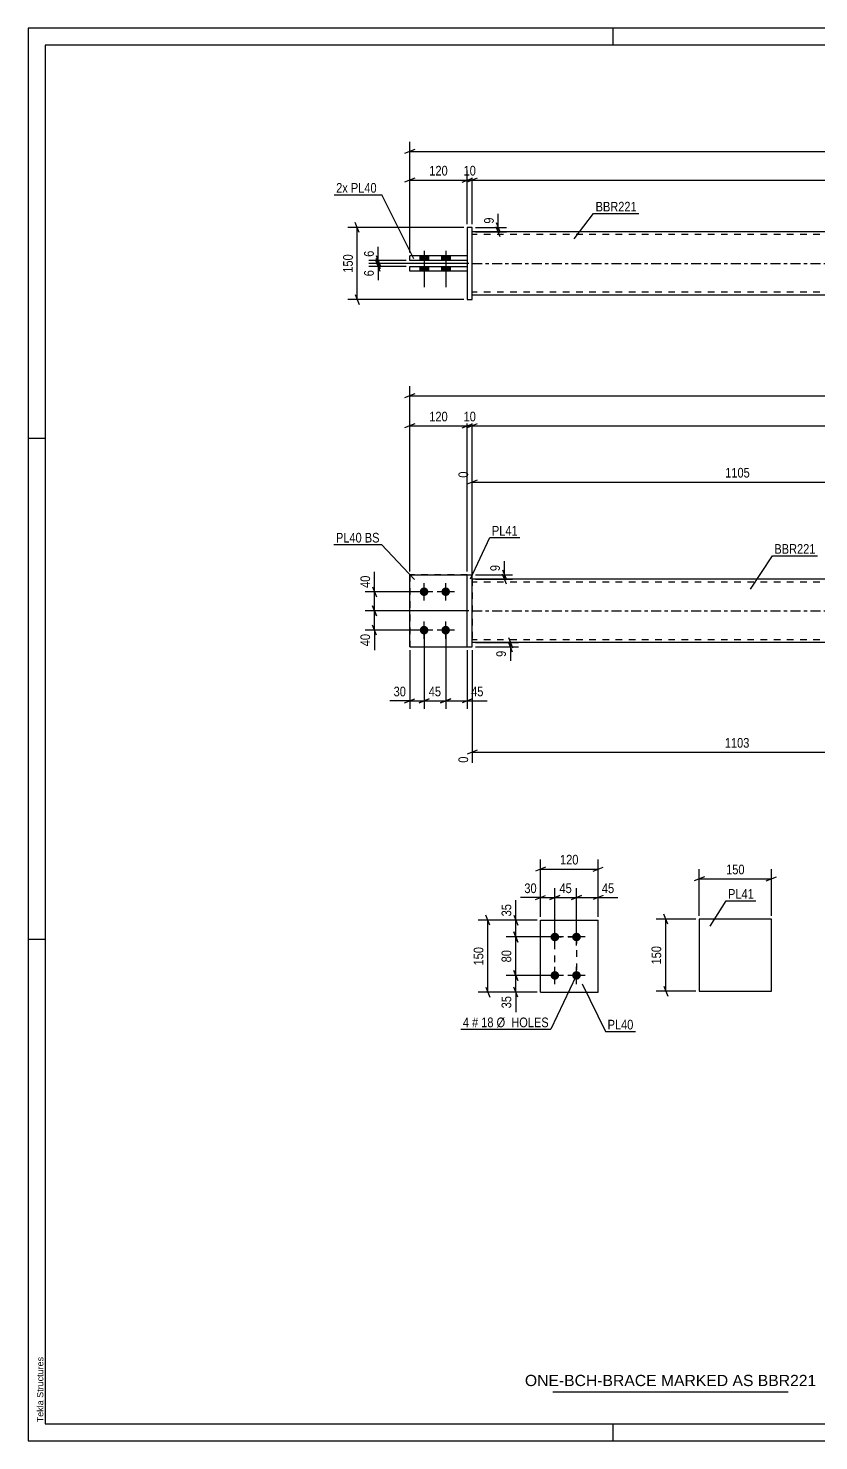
# Model space of a CAD drawing. Header units: millimetres. Extents: x 0 to 594, y 0 to 420.
# Drawn here: x 0 to 235.1, y 0 to 420 of the extents above; entities that cross this region are included whole.
import ezdxf

# ---------------------------------------------------------------- set-up
doc = ezdxf.new("R2010")
doc.units = ezdxf.units.MM
doc.linetypes.add('DXK_LINE_DOT2', pattern=[3.9198, 1.9599, -1.9599])
doc.linetypes.add('DXK_LINE_DOT3', pattern=[5.9187, 2.979, -0.9799, 0.9799, -0.9799])
doc.styles.add('Arial', font='ARIAL.TTF', dxfattribs={"height": 0.2})
doc.styles.add('Arial Narrow', font='ARIALN.TTF', dxfattribs={"height": 0.2})

# ---------------------------------------------------------------- blocks, each defined once
blk = doc.blocks.new('Unknown-581589972-1129')
at = {"color": 5, "linetype": 'Continuous'}
for p, q in [((594, 420), (0, 420)), ((0, 420), (0, 0)), ((174, 415), (174, 420)), ((589, 415), (5, 415)), ((5, 415), (5, 5)), ((5, 298), (0, 298)), ((5, 149), (0, 149)), ((5, 5), (589, 5)), ((174, 0), (174, 5)), ((0, 0), (594, 0))]:
    blk.add_line(p, q, dxfattribs=at)
at = {"color": 174, "linetype": 'Continuous', "style": 'Arial'}
blk.add_text('Tekla Structures', height=1.9102, rotation=90, dxfattribs=at).set_placement((4.5, 5.5))
blk = doc.blocks.new('Bolt-581589972-2193 - 2159')
at = {"linetype": 'Continuous'}
for points in [[(156.64, 148.5, -1), (156.64, 151.08, -1)], [(163.07, 148.5, -1), (163.07, 151.08, -1)], [(156.64, 137.08, -1), (156.64, 139.65, -1)], [(163.07, 137.08, -1), (163.07, 139.65, -1)]]:
    blk.add_hatch(color=1, dxfattribs=at).paths.add_polyline_path(points)
at = {"color": 1, "linetype": 'Continuous'}
for p, q in [((156.64, 147.22), (156.64, 152.36)), ((163.07, 147.22), (163.07, 152.36)), ((159.21, 149.79), (154.07, 149.79)), ((165.64, 149.79), (160.49, 149.79)), ((156.64, 135.79), (156.64, 140.93)), ((163.07, 135.79), (163.07, 140.93)), ((159.21, 138.36), (154.07, 138.36)), ((165.64, 138.36), (160.49, 138.36))]:
    blk.add_line(p, q, dxfattribs=at)
blk = doc.blocks.new('Part-581589972-2198 - 2159')
at = {"color": 2, "linetype": 'Continuous'}
for p, q in [((152.35, 133.36), (152.35, 154.79)), ((152.35, 154.79), (169.49, 154.79)), ((169.49, 133.36), (169.49, 154.79)), ((152.35, 133.36), (169.49, 133.36))]:
    blk.add_line(p, q, dxfattribs=at)
blk = doc.blocks.new('Part-581589972-1677 - 1671')
at = {"linetype": 'Continuous'}
blk.add_hatch(color=2, dxfattribs=at).paths.add_polyline_path([(423.88, 237.31), (423.08, 238.71), (424.68, 238.71)])
at = {"color": 2, "linetype": 'Continuous'}
for p, q in [((466.74, 256.17), (132.03, 256.17)), ((466.74, 237.31), (132.03, 237.31)), ((423.88, 237.31), (423.08, 238.71)), ((423.08, 238.71), (424.68, 238.71)), ((424.68, 238.71), (423.88, 237.31))]:
    blk.add_line(p, q, dxfattribs=at)
at = {"color": 7, "linetype": 'DXK_LINE_DOT2'}
for p, q in [((132.03, 256.17), (132.03, 237.31)), ((466.74, 255.31), (132.03, 255.31)), ((289.75, 256.17), (289.75, 255.31)), ((314.34, 256.17), (314.34, 255.31)), ((466.74, 237.31), (466.74, 256.17)), ((466.74, 238.17), (132.03, 238.17)), ((289.51, 237.31), (289.51, 238.17)), ((314.1, 237.31), (314.1, 238.17))]:
    blk.add_line(p, q, dxfattribs=at)
at = {"color": 7, "linetype": 'DXK_LINE_DOT3'}
blk.add_line((132.03, 246.74), (466.74, 246.74), dxfattribs=at)
at = {"color": 2, "linetype": 'Continuous'}
blk.add_circle((423.88, 238.21), 1, dxfattribs=at)
blk = doc.blocks.new('Bolt-581589972-1691 - 1671')
at = {"linetype": 'Continuous'}
for points in [[(117.74, 251.17, -1), (117.74, 253.74, -1)], [(124.17, 251.17, -1), (124.17, 253.74, -1)], [(117.74, 239.74, -1), (117.74, 242.31, -1)], [(124.17, 239.74, -1), (124.17, 242.31, -1)]]:
    blk.add_hatch(color=1, dxfattribs=at).paths.add_polyline_path(points)
at = {"color": 1, "linetype": 'Continuous'}
for p, q in [((120.32, 252.45), (115.17, 252.45)), ((117.74, 249.88), (117.74, 255.03)), ((126.74, 252.45), (121.6, 252.45)), ((124.17, 249.88), (124.17, 255.03)), ((120.32, 241.03), (115.17, 241.03)), ((117.74, 238.45), (117.74, 243.6)), ((126.74, 241.03), (121.6, 241.03)), ((124.17, 238.45), (124.17, 243.6))]:
    blk.add_line(p, q, dxfattribs=at)
blk = doc.blocks.new('Part-581589972-1702 - 1671')
at = {"color": 2, "linetype": 'Continuous'}
for p, q in [((130.6, 236.03), (130.6, 257.45)), ((130.6, 257.45), (132.03, 257.45)), ((132.03, 236.03), (132.03, 257.45)), ((130.6, 236.03), (132.03, 236.03))]:
    blk.add_line(p, q, dxfattribs=at)
blk = doc.blocks.new('Part-581589972-1707 - 1671')
at = {"color": 7, "linetype": 'DXK_LINE_DOT2'}
for p, q in [((130.6, 257.45), (113.46, 257.45)), ((113.46, 257.45), (113.46, 236.03)), ((130.6, 236.03), (130.6, 257.45)), ((113.46, 236.03), (130.6, 236.03))]:
    blk.add_line(p, q, dxfattribs=at)
blk = doc.blocks.new('Part-581589972-1712 - 1671')
at = {"color": 2, "linetype": 'Continuous'}
for p, q in [((113.46, 236.03), (113.46, 257.45)), ((113.46, 257.45), (130.6, 257.45)), ((113.46, 236.03), (130.6, 236.03))]:
    blk.add_line(p, q, dxfattribs=at)
at = {"color": 7, "linetype": 'DXK_LINE_DOT2'}
blk.add_line((130.6, 236.03), (130.6, 257.45), dxfattribs=at)
blk = doc.blocks.new('Part-581589972-1455 - 1366')
at = {"linetype": 'Continuous'}
blk.add_hatch(color=2, dxfattribs=at).paths.add_polyline_path([(423.88, 350.05), (423.08, 351.45), (424.68, 351.45)])
at = {"color": 2, "linetype": 'Continuous'}
for p, q in [((466.74, 359.48), (132.03, 359.48)), ((289.75, 351.05), (314.34, 351.05)), ((289.75, 351.05), (289.75, 349.05)), ((314.34, 349.05), (289.75, 349.05)), ((314.1, 350.91), (314.1, 351.05)), ((314.1, 349.2), (314.1, 349.05)), ((314.34, 351.05), (314.34, 350.91)), ((314.34, 349.2), (314.34, 349.05)), ((423.88, 350.05), (423.08, 351.45)), ((423.08, 351.45), (424.68, 351.45)), ((424.68, 351.45), (423.88, 350.05)), ((466.74, 340.63), (132.03, 340.63))]:
    blk.add_line(p, q, dxfattribs=at)
at = {"color": 7, "linetype": 'DXK_LINE_DOT2'}
for p, q in [((132.03, 340.63), (132.03, 359.48)), ((466.74, 358.63), (132.03, 358.63)), ((466.74, 340.63), (466.74, 359.48)), ((289.51, 351.05), (289.51, 349.05)), ((289.51, 351.05), (289.75, 351.05)), ((289.75, 349.05), (289.51, 349.05)), ((314.1, 351.05), (314.1, 349.2)), ((314.34, 351.05), (314.34, 349.2)), ((466.74, 341.48), (132.03, 341.48))]:
    blk.add_line(p, q, dxfattribs=at)
at = {"color": 7, "linetype": 'DXK_LINE_DOT3'}
blk.add_line((132.03, 350.05), (466.74, 350.05), dxfattribs=at)
at = {"color": 2, "linetype": 'Continuous'}
blk.add_circle((423.88, 350.95), 1, dxfattribs=at)
blk = doc.blocks.new('Part-581589972-1417 - 1366')
at = {"color": 2, "linetype": 'Continuous'}
for p, q in [((113.46, 349.2), (130.6, 349.2)), ((113.46, 347.77), (113.46, 349.2)), ((130.6, 349.2), (130.6, 347.77)), ((130.6, 347.77), (113.46, 347.77))]:
    blk.add_line(p, q, dxfattribs=at)
blk = doc.blocks.new('Bolt-581589972-1370 - 1366')
at = {"linetype": 'Continuous'}
for points in [[(116.46, 350.91), (119.03, 350.91), (119.03, 352.34), (116.46, 352.34)], [(116.46, 350.91), (119.03, 350.91), (119.03, 352.34), (116.46, 352.34)], [(116.46, 347.77), (119.03, 347.77), (119.03, 349.2), (116.46, 349.2)], [(116.46, 347.77), (119.03, 347.77), (119.03, 349.2), (116.46, 349.2)], [(122.89, 350.91), (125.46, 350.91), (125.46, 352.34), (122.89, 352.34)], [(122.89, 350.91), (125.46, 350.91), (125.46, 352.34), (122.89, 352.34)], [(122.89, 347.77), (125.46, 347.77), (125.46, 349.2), (122.89, 349.2)], [(122.89, 347.77), (125.46, 347.77), (125.46, 349.2), (122.89, 349.2)]]:
    blk.add_hatch(color=1, dxfattribs=at).paths.add_polyline_path(points)
at = {"color": 1, "linetype": 'Continuous'}
for p, q in [((117.74, 353.77), (117.74, 343.05)), ((117.74, 353.77), (117.74, 343.05)), ((124.17, 353.77), (124.17, 343.05)), ((124.17, 353.77), (124.17, 343.05)), ((116.46, 352.34), (116.46, 350.91)), ((116.46, 352.34), (116.46, 350.91)), ((116.46, 349.2), (116.46, 347.77)), ((116.46, 349.2), (116.46, 347.77)), ((119.03, 352.34), (119.03, 350.91)), ((119.03, 352.34), (119.03, 350.91)), ((119.03, 349.2), (119.03, 347.77)), ((119.03, 349.2), (119.03, 347.77)), ((122.89, 352.34), (122.89, 350.91)), ((122.89, 352.34), (122.89, 350.91)), ((122.89, 349.2), (122.89, 347.77)), ((122.89, 349.2), (122.89, 347.77)), ((125.46, 352.34), (125.46, 350.91)), ((125.46, 352.34), (125.46, 350.91)), ((125.46, 349.2), (125.46, 347.77)), ((125.46, 349.2), (125.46, 347.77))]:
    blk.add_line(p, q, dxfattribs=at)
blk = doc.blocks.new('Part-581589972-1412 - 1366')
at = {"color": 2, "linetype": 'Continuous'}
for p, q in [((130.6, 352.34), (113.46, 352.34)), ((113.46, 350.91), (113.46, 352.34)), ((130.6, 350.91), (113.46, 350.91)), ((130.6, 352.34), (130.6, 350.91))]:
    blk.add_line(p, q, dxfattribs=at)
blk = doc.blocks.new('Part-581589972-1397 - 1366')
at = {"color": 2, "linetype": 'Continuous'}
for p, q in [((132.03, 360.77), (130.6, 360.77)), ((130.6, 360.77), (130.6, 339.34)), ((132.03, 339.34), (132.03, 360.77)), ((130.6, 339.34), (132.03, 339.34))]:
    blk.add_line(p, q, dxfattribs=at)
blk = doc.blocks.new('Part-581589972-2402 - 2396')
at = {"color": 2, "linetype": 'Continuous'}
for p, q in [((221.04, 155.08), (199.61, 155.08)), ((199.61, 155.08), (199.61, 133.65)), ((221.04, 133.65), (221.04, 155.08)), ((199.61, 133.65), (221.04, 133.65))]:
    blk.add_line(p, q, dxfattribs=at)
blk = doc.blocks.new('Rectangle-581589972-2382 - 2159')
at = {"color": 1, "linetype": 'DXK_LINE_DOT2'}
blk.add_lwpolyline([(156.64, 149.79), (163.07, 149.79), (163.07, 138.36), (156.64, 138.36), (156.64, 149.79)], close=True, dxfattribs=at)
blk = doc.blocks.new('StraightDimension-581589972-2275 - 2159')
at = {"color": 7, "linetype": 'Continuous'}
for p, q in [((144.41, 156.29), (145.61, 153.29)), ((151.35, 154.79), (142.16, 154.79)), ((145.61, 148.29), (144.41, 151.29)), ((145.01, 149.79), (145.01, 154.79)), ((155.64, 149.79), (142.16, 149.79))]:
    blk.add_line(p, q, dxfattribs=at)
at = {"color": 0}
blk.add_wipeout([(144.26, 160.17), (140.06, 160.17), (140.06, 155.32), (144.26, 155.32)], dxfattribs=at)
at = {"color": 7, "linetype": 'Continuous'}
blk.add_line((145.01, 154.79), (145.01, 160.7), dxfattribs=at)
blk.add_line((145.01, 154.79), (145.01, 160.7), dxfattribs=at)
at = {"color": 3, "style": 'Arial Narrow'}
blk.add_text('35', height=2.863, rotation=90.0002, dxfattribs=at).set_placement((143.66, 155.92))
blk = doc.blocks.new('StraightDimension-581589972-2298 - 2159')
at = {"color": 7, "linetype": 'Continuous'}
for p, q in [((144.41, 139.86), (145.61, 136.86)), ((155.64, 138.36), (142.16, 138.36)), ((145.61, 131.86), (144.41, 134.86)), ((145.01, 133.36), (145.01, 138.36)), ((151.35, 133.36), (142.16, 133.36))]:
    blk.add_line(p, q, dxfattribs=at)
at = {"color": 0}
blk.add_wipeout([(144.26, 132.84), (140.06, 132.84), (140.06, 127.98), (144.26, 127.98)], dxfattribs=at)
at = {"color": 7, "linetype": 'Continuous'}
blk.add_line((145.01, 133.36), (145.01, 127.46), dxfattribs=at)
blk.add_line((145.01, 133.36), (145.01, 127.46), dxfattribs=at)
at = {"color": 3, "style": 'Arial Narrow'}
blk.add_text('35', height=2.863, rotation=90.0002, dxfattribs=at).set_placement((143.66, 128.58))
blk = doc.blocks.new('StraightDimension-581589972-2329 - 2159')
at = {"color": 7, "linetype": 'Continuous'}
for p, q in [((163.07, 150.79), (163.07, 164.35)), ((169.49, 155.79), (169.49, 164.35)), ((161.57, 160.9), (164.57, 162.1)), ((163.07, 161.5), (169.49, 161.5)), ((170.99, 162.1), (167.99, 160.9))]:
    blk.add_line(p, q, dxfattribs=at)
at = {"color": 0}
blk.add_wipeout([(174.88, 162.25), (174.88, 166.45), (170.02, 166.45), (170.02, 162.25)], dxfattribs=at)
at = {"color": 7, "linetype": 'Continuous'}
blk.add_line((169.49, 161.5), (175.4, 161.5), dxfattribs=at)
blk.add_line((169.49, 161.5), (175.4, 161.5), dxfattribs=at)
at = {"color": 3, "style": 'Arial Narrow'}
blk.add_text('45', height=2.863, dxfattribs=at).set_placement((170.62, 162.85))
blk = doc.blocks.new('StraightDimension-581589972-2288 - 2159')
at = {"color": 7, "linetype": 'Continuous'}
for p, q in [((144.41, 151.29), (145.61, 148.29)), ((155.64, 149.79), (142.16, 149.79)), ((145.01, 138.36), (145.01, 149.79)), ((145.61, 136.86), (144.41, 139.86)), ((155.64, 138.36), (142.16, 138.36))]:
    blk.add_line(p, q, dxfattribs=at)
at = {"color": 0}
blk.add_wipeout([(144.26, 146.5), (140.06, 146.5), (140.06, 141.65), (144.26, 141.65)], dxfattribs=at)
at = {"color": 3, "style": 'Arial Narrow'}
blk.add_text('80', height=2.863, rotation=90.0002, dxfattribs=at).set_placement((143.66, 142.25))
blk = doc.blocks.new('StraightDimension-581589972-2312 - 2159')
at = {"color": 7, "linetype": 'Continuous'}
for p, q in [((137.32, 153.29), (136.12, 156.29)), ((151.35, 154.79), (133.87, 154.79)), ((136.72, 133.36), (136.72, 154.79)), ((136.12, 134.86), (137.32, 131.86)), ((151.35, 133.36), (133.87, 133.36))]:
    blk.add_line(p, q, dxfattribs=at)
at = {"color": 0}
blk.add_wipeout([(135.97, 147.42), (131.77, 147.42), (131.77, 140.73), (135.97, 140.73)], dxfattribs=at)
at = {"color": 3, "style": 'Arial Narrow'}
blk.add_text('150', height=2.863, rotation=90.0002, dxfattribs=at).set_placement((135.37, 141.33))
blk = doc.blocks.new('StraightDimension-581589972-2342 - 2159')
at = {"color": 7, "linetype": 'Continuous'}
for p, q in [((156.64, 150.79), (156.64, 164.35)), ((163.07, 150.79), (163.07, 164.35)), ((155.14, 160.9), (158.14, 162.1)), ((156.64, 161.5), (163.07, 161.5)), ((164.57, 162.1), (161.57, 160.9))]:
    blk.add_line(p, q, dxfattribs=at)
at = {"color": 0}
blk.add_wipeout([(162.28, 162.25), (162.28, 166.45), (157.42, 166.45), (157.42, 162.25)], dxfattribs=at)
at = {"color": 3, "style": 'Arial Narrow'}
blk.add_text('45', height=2.863, dxfattribs=at).set_placement((158.02, 162.85))
blk = doc.blocks.new('StraightDimension-581589972-2352 - 2159')
at = {"color": 7, "linetype": 'Continuous'}
for p, q in [((152.35, 155.79), (152.35, 164.35)), ((156.64, 150.79), (156.64, 164.35)), ((150.85, 160.9), (153.85, 162.1)), ((152.35, 161.5), (156.64, 161.5)), ((158.14, 162.1), (155.14, 160.9))]:
    blk.add_line(p, q, dxfattribs=at)
at = {"color": 0}
blk.add_wipeout([(151.83, 162.25), (151.83, 166.45), (146.97, 166.45), (146.97, 162.25)], dxfattribs=at)
at = {"color": 7, "linetype": 'Continuous'}
blk.add_line((152.35, 161.5), (146.44, 161.5), dxfattribs=at)
blk.add_line((152.35, 161.5), (146.44, 161.5), dxfattribs=at)
at = {"color": 3, "style": 'Arial Narrow'}
blk.add_text('30', height=2.863, dxfattribs=at).set_placement((147.57, 162.85))
blk = doc.blocks.new('StraightDimension-581589972-2366 - 2159')
at = {"color": 7, "linetype": 'Continuous'}
for p, q in [((152.35, 155.79), (152.35, 172.85)), ((169.49, 155.79), (169.49, 172.85)), ((153.85, 170.6), (150.85, 169.4)), ((152.35, 170), (169.49, 170)), ((167.99, 169.4), (170.99, 170.6))]:
    blk.add_line(p, q, dxfattribs=at)
at = {"color": 0}
blk.add_wipeout([(164.26, 170.75), (164.26, 174.95), (157.58, 174.95), (157.58, 170.75)], dxfattribs=at)
at = {"color": 3, "style": 'Arial Narrow'}
blk.add_text('120', height=2.863, dxfattribs=at).set_placement((158.18, 171.35))
blk = doc.blocks.new('StraightDimension-581589972-1914 - 1671')
at = {"color": 7, "linetype": 'Continuous'}
for p, q in [((102.42, 248.24), (103.62, 245.24)), ((131.03, 246.74), (100.17, 246.74)), ((103.02, 241.03), (103.02, 246.74)), ((116.74, 241.03), (100.17, 241.03)), ((103.62, 239.53), (102.42, 242.53))]:
    blk.add_line(p, q, dxfattribs=at)
at = {"color": 0}
blk.add_wipeout([(102.27, 240.5), (98.07, 240.5), (98.07, 235.64), (102.27, 235.64)], dxfattribs=at)
at = {"color": 7, "linetype": 'Continuous'}
blk.add_line((103.02, 241.03), (103.02, 235.12), dxfattribs=at)
blk.add_line((103.02, 241.03), (103.02, 235.12), dxfattribs=at)
at = {"color": 3, "style": 'Arial Narrow'}
blk.add_text('40', height=2.863, rotation=90.0002, dxfattribs=at).set_placement((101.67, 236.24))
blk = doc.blocks.new('StraightDimension-581589972-1883 - 1671')
at = {"color": 7, "linetype": 'Continuous'}
for p, q in [((133.03, 237.31), (145.83, 237.31)), ((133.03, 236.03), (145.83, 236.03)), ((142.83, 238.81), (144.03, 235.81)), ((144.03, 234.53), (142.83, 237.53)), ((143.43, 236.03), (143.43, 237.31))]:
    blk.add_line(p, q, dxfattribs=at)
at = {"color": 0}
blk.add_wipeout([(142.68, 235.5), (138.48, 235.5), (138.48, 232.47), (142.68, 232.47)], dxfattribs=at)
at = {"color": 7, "linetype": 'Continuous'}
blk.add_line((143.43, 236.03), (143.43, 231.95), dxfattribs=at)
blk.add_line((143.43, 236.03), (143.43, 231.95), dxfattribs=at)
at = {"color": 3, "style": 'Arial Narrow'}
blk.add_text('9', height=2.86, rotation=90.0002, dxfattribs=at).set_placement((142.08, 233.07))
blk = doc.blocks.new('StraightDimension-581589972-1901 - 1671')
at = {"color": 7, "linetype": 'Continuous'}
for p, q in [((116.74, 252.45), (100.17, 252.45)), ((102.42, 253.95), (103.62, 250.95)), ((103.02, 246.74), (103.02, 252.45)), ((103.62, 245.24), (102.42, 248.24)), ((131.03, 246.74), (100.17, 246.74))]:
    blk.add_line(p, q, dxfattribs=at)
at = {"color": 0}
blk.add_wipeout([(102.27, 257.84), (98.07, 257.84), (98.07, 252.98), (102.27, 252.98)], dxfattribs=at)
at = {"color": 7, "linetype": 'Continuous'}
blk.add_line((103.02, 252.45), (103.02, 258.36), dxfattribs=at)
blk.add_line((103.02, 252.45), (103.02, 258.36), dxfattribs=at)
at = {"color": 3, "style": 'Arial Narrow'}
blk.add_text('40', height=2.863, rotation=90.0002, dxfattribs=at).set_placement((101.67, 253.58))
blk = doc.blocks.new('StraightDimension-581589972-1728 - 1671')
at = {"color": 7, "linetype": 'Continuous'}
for p, q in [((114.96, 311.33), (111.96, 310.13)), ((113.46, 258.45), (113.46, 313.58)), ((483.81, 310.13), (486.81, 311.33)), ((485.31, 258.45), (485.31, 313.58)), ((113.46, 310.73), (485.31, 310.73))]:
    blk.add_line(p, q, dxfattribs=at)
at = {"color": 0}
blk.add_wipeout([(303.64, 311.48), (303.64, 315.68), (295.13, 315.68), (295.13, 311.48)], dxfattribs=at)
at = {"color": 3, "style": 'Arial Narrow'}
blk.add_text('2603', height=2.863, dxfattribs=at).set_placement((295.73, 312.08))
blk = doc.blocks.new('StraightDimension-581589972-1805 - 1671')
at = {"color": 7, "linetype": 'Continuous'}
for p, q in [((117.74, 240.03), (117.74, 217.6)), ((113.46, 235.03), (113.46, 217.6)), ((111.96, 219.4), (114.96, 220.6)), ((113.46, 220), (117.74, 220)), ((119.24, 220.6), (116.24, 219.4))]:
    blk.add_line(p, q, dxfattribs=at)
at = {"color": 0}
blk.add_wipeout([(112.93, 220.75), (112.93, 224.95), (108.08, 224.95), (108.08, 220.75)], dxfattribs=at)
at = {"color": 7, "linetype": 'Continuous'}
blk.add_line((113.46, 220), (107.55, 220), dxfattribs=at)
blk.add_line((113.46, 220), (107.55, 220), dxfattribs=at)
at = {"color": 3, "style": 'Arial Narrow'}
blk.add_text('30', height=2.863, dxfattribs=at).set_placement((108.68, 221.35))
blk = doc.blocks.new('StraightDimension-581589972-1815 - 1671')
at = {"color": 7, "linetype": 'Continuous'}
for p, q in [((117.74, 240.03), (117.74, 217.6)), ((124.17, 240.03), (124.17, 217.6)), ((116.24, 219.4), (119.24, 220.6)), ((117.74, 220), (124.17, 220)), ((125.67, 220.6), (122.67, 219.4))]:
    blk.add_line(p, q, dxfattribs=at)
at = {"color": 0}
blk.add_wipeout([(123.39, 220.75), (123.39, 224.95), (118.53, 224.95), (118.53, 220.75)], dxfattribs=at)
at = {"color": 3, "style": 'Arial Narrow'}
blk.add_text('45', height=2.863, dxfattribs=at).set_placement((119.13, 221.35))
blk = doc.blocks.new('StraightDimension-581589972-1822 - 1671')
at = {"color": 7, "linetype": 'Continuous'}
for p, q in [((124.17, 240.03), (124.17, 217.6)), ((130.6, 235.03), (130.6, 217.6)), ((122.67, 219.4), (125.67, 220.6)), ((124.17, 220), (130.6, 220)), ((132.1, 220.6), (129.1, 219.4))]:
    blk.add_line(p, q, dxfattribs=at)
at = {"color": 0}
blk.add_wipeout([(135.98, 220.75), (135.98, 224.95), (131.13, 224.95), (131.13, 220.75)], dxfattribs=at)
at = {"color": 7, "linetype": 'Continuous'}
blk.add_line((130.6, 220), (136.51, 220), dxfattribs=at)
blk.add_line((130.6, 220), (136.51, 220), dxfattribs=at)
at = {"color": 3, "style": 'Arial Narrow'}
blk.add_text('45', height=2.863, dxfattribs=at).set_placement((131.73, 221.35))
blk = doc.blocks.new('StraightDimension-581589972-2826 - 1671')
at = {"color": 7, "linetype": 'Continuous'}
for p, q in [((289.91, 257.17), (289.91, 293.67)), ((133.53, 285.66), (130.53, 284.46)), ((132.03, 257.17), (132.03, 288.19)), ((288.41, 284.46), (291.41, 285.66)), ((132.03, 285.06), (289.91, 285.06))]:
    blk.add_line(p, q, dxfattribs=at)
at = {"color": 0, "linetype": 'Continuous'}
for points in [[(289.31, 294.27), (285.11, 294.27), (285.11, 285.76), (289.31, 285.76)], [(131.43, 288.79), (127.23, 288.79), (127.23, 285.76), (131.43, 285.76)]]:
    blk.add_wipeout(points, dxfattribs=at)
at = {"color": 0}
blk.add_wipeout([(215.22, 285.81), (215.22, 290.01), (206.71, 290.01), (206.71, 285.81)], dxfattribs=at)
at = {"color": 3, "linetype": 'Continuous', "style": 'Arial Narrow'}
for s, height, p in [('1105', 2.863, (288.71, 286.36)), ('0', 2.86, (130.83, 286.36))]:
    blk.add_text(s, height=height, rotation=90.0002, dxfattribs=at).set_placement(p)
at = {"color": 3, "style": 'Arial Narrow'}
blk.add_text('1105', height=2.863, dxfattribs=at).set_placement((207.31, 286.41))
blk = doc.blocks.new('StraightDimension-581589972-1870 - 1671')
at = {"color": 7, "linetype": 'Continuous'}
for p, q in [((289.65, 236.31), (289.65, 196.12)), ((132.03, 235.03), (132.03, 201.61)), ((133.53, 205.33), (130.53, 204.13)), ((132.03, 204.73), (289.65, 204.73)), ((288.15, 204.13), (291.15, 205.33))]:
    blk.add_line(p, q, dxfattribs=at)
at = {"color": 0}
blk.add_wipeout([(215.1, 205.48), (215.1, 209.68), (206.59, 209.68), (206.59, 205.48)], dxfattribs=at)
at = {"color": 0, "linetype": 'Continuous'}
for points in [[(131.43, 204.03), (127.23, 204.03), (127.23, 201.01), (131.43, 201.01)], [(289.05, 204.03), (284.85, 204.03), (284.85, 195.52), (289.05, 195.52)]]:
    blk.add_wipeout(points, dxfattribs=at)
at = {"color": 3, "style": 'Arial Narrow'}
blk.add_text('1103', height=2.863, dxfattribs=at).set_placement((207.19, 206.08))
at = {"color": 3, "linetype": 'Continuous', "style": 'Arial Narrow'}
for s, height, p in [('0', 2.86, (130.83, 201.61)), ('1103', 2.863, (288.45, 196.12))]:
    blk.add_text(s, height=height, rotation=90.0002, dxfattribs=at).set_placement(p)
blk = doc.blocks.new('StraightDimension-581589972-3964 - 1671')
at = {"color": 7, "linetype": 'Continuous'}
for p, q in [((113.46, 258.45), (113.46, 304.61)), ((130.6, 258.45), (130.6, 304.61)), ((114.96, 302.36), (111.96, 301.16)), ((113.46, 301.76), (130.6, 301.76)), ((129.1, 301.16), (132.1, 302.36))]:
    blk.add_line(p, q, dxfattribs=at)
at = {"color": 0}
blk.add_wipeout([(125.37, 302.51), (125.37, 306.71), (118.69, 306.71), (118.69, 302.51)], dxfattribs=at)
at = {"color": 3, "style": 'Arial Narrow'}
blk.add_text('120', height=2.863, dxfattribs=at).set_placement((119.29, 303.11))
blk = doc.blocks.new('StraightDimension-581589972-1892 - 1671')
at = {"color": 7, "linetype": 'Continuous'}
for p, q in [((133.03, 257.45), (144.03, 257.45)), ((141.03, 258.95), (142.23, 255.95)), ((142.23, 254.67), (141.03, 257.67)), ((141.63, 256.17), (141.63, 257.45)), ((133.03, 256.17), (144.03, 256.17))]:
    blk.add_line(p, q, dxfattribs=at)
at = {"color": 0}
blk.add_wipeout([(140.88, 261.01), (136.68, 261.01), (136.68, 257.98), (140.88, 257.98)], dxfattribs=at)
at = {"color": 7, "linetype": 'Continuous'}
blk.add_line((141.63, 257.45), (141.63, 261.53), dxfattribs=at)
blk.add_line((141.63, 257.45), (141.63, 261.53), dxfattribs=at)
at = {"color": 3, "style": 'Arial Narrow'}
blk.add_text('9', height=2.86, rotation=90.0002, dxfattribs=at).set_placement((140.28, 258.58))
blk = doc.blocks.new('StraightDimension-581589972-3962 - 1671')
at = {"color": 7, "linetype": 'Continuous'}
for p, q in [((132.03, 258.45), (132.03, 304.61)), ((466.74, 258.45), (466.74, 304.61)), ((133.53, 302.36), (130.53, 301.16)), ((132.03, 301.76), (466.74, 301.76)), ((465.24, 301.16), (468.24, 302.36))]:
    blk.add_line(p, q, dxfattribs=at)
at = {"color": 0}
blk.add_wipeout([(303.64, 302.51), (303.64, 306.71), (295.13, 306.71), (295.13, 302.51)], dxfattribs=at)
at = {"color": 3, "style": 'Arial Narrow'}
blk.add_text('2343', height=2.863, dxfattribs=at).set_placement((295.73, 303.11))
blk = doc.blocks.new('StraightDimension-581589972-3963 - 1671')
at = {"color": 7, "linetype": 'Continuous'}
for p, q in [((130.6, 258.45), (130.6, 304.61)), ((132.03, 258.45), (132.03, 304.61)), ((129.1, 301.16), (132.1, 302.36)), ((133.53, 302.36), (130.53, 301.16)), ((130.6, 301.76), (132.03, 301.76))]:
    blk.add_line(p, q, dxfattribs=at)
at = {"color": 0}
blk.add_wipeout([(133.74, 302.51), (133.74, 306.71), (128.89, 306.71), (128.89, 302.51)], dxfattribs=at)
at = {"color": 3, "style": 'Arial Narrow'}
blk.add_text('10', height=2.863, dxfattribs=at).set_placement((129.49, 303.11))
blk = doc.blocks.new('StraightDimension-581589972-1574 - 1366')
at = {"color": 7, "linetype": 'Continuous'}
for p, q in [((133.53, 375.46), (130.53, 374.26)), ((132.03, 361.77), (132.03, 377.71)), ((132.03, 374.86), (466.74, 374.86)), ((465.24, 374.26), (468.24, 375.46)), ((466.74, 361.77), (466.74, 377.71))]:
    blk.add_line(p, q, dxfattribs=at)
at = {"color": 0}
blk.add_wipeout([(303.64, 375.61), (303.64, 379.81), (295.13, 379.81), (295.13, 375.61)], dxfattribs=at)
at = {"color": 3, "style": 'Arial Narrow'}
blk.add_text('2343', height=2.863, dxfattribs=at).set_placement((295.73, 376.21))
blk = doc.blocks.new('StraightDimension-581589972-1523 - 1366')
at = {"color": 7, "linetype": 'Continuous'}
for p, q in [((98.48, 359.27), (97.28, 362.27)), ((129.6, 360.77), (95.03, 360.77)), ((97.88, 339.34), (97.88, 360.77)), ((97.28, 340.84), (98.48, 337.84)), ((129.6, 339.34), (95.03, 339.34))]:
    blk.add_line(p, q, dxfattribs=at)
at = {"color": 0}
blk.add_wipeout([(97.13, 353.4), (92.93, 353.4), (92.93, 346.71), (97.13, 346.71)], dxfattribs=at)
at = {"color": 3, "style": 'Arial Narrow'}
blk.add_text('150', height=2.863, rotation=90.0002, dxfattribs=at).set_placement((96.53, 347.31))
blk = doc.blocks.new('StraightDimension-581589972-1469 - 1366')
at = {"color": 7, "linetype": 'Continuous'}
for p, q in [((139.21, 362.27), (140.41, 359.27)), ((133.03, 360.77), (142.21, 360.77)), ((133.03, 359.48), (142.21, 359.48)), ((140.41, 357.98), (139.21, 360.98)), ((139.81, 359.48), (139.81, 360.77))]:
    blk.add_line(p, q, dxfattribs=at)
at = {"color": 0}
blk.add_wipeout([(139.06, 364.32), (134.86, 364.32), (134.86, 361.29), (139.06, 361.29)], dxfattribs=at)
at = {"color": 7, "linetype": 'Continuous'}
blk.add_line((139.81, 360.77), (139.81, 364.85), dxfattribs=at)
blk.add_line((139.81, 360.77), (139.81, 364.85), dxfattribs=at)
at = {"color": 3, "style": 'Arial Narrow'}
blk.add_text('9', height=2.86, rotation=90.0002, dxfattribs=at).set_placement((138.46, 361.89))
blk = doc.blocks.new('StraightDimension-581589972-1487 - 1366')
at = {"color": 7, "linetype": 'Continuous'}
for p, q in [((112.46, 350.91), (101.27, 350.91)), ((131.03, 350.05), (101.27, 350.05)), ((103.52, 352.41), (104.72, 349.41)), ((104.72, 348.55), (103.52, 351.55)), ((104.12, 350.05), (104.12, 350.91))]:
    blk.add_line(p, q, dxfattribs=at)
at = {"color": 0}
blk.add_wipeout([(103.37, 354.46), (99.17, 354.46), (99.17, 351.44), (103.37, 351.44)], dxfattribs=at)
at = {"color": 7, "linetype": 'Continuous'}
blk.add_line((104.12, 350.91), (104.12, 354.99), dxfattribs=at)
blk.add_line((104.12, 350.91), (104.12, 354.99), dxfattribs=at)
at = {"color": 3, "style": 'Arial Narrow'}
blk.add_text('6', height=2.86, rotation=90.0002, dxfattribs=at).set_placement((102.77, 352.04))
blk = doc.blocks.new('StraightDimension-581589972-1506 - 1366')
at = {"color": 7, "linetype": 'Continuous'}
for p, q in [((131.03, 350.05), (101.27, 350.05)), ((112.46, 349.2), (101.27, 349.2)), ((103.52, 351.55), (104.72, 348.55)), ((104.72, 347.7), (103.52, 350.7)), ((104.12, 349.2), (104.12, 350.05))]:
    blk.add_line(p, q, dxfattribs=at)
at = {"color": 0}
blk.add_wipeout([(103.37, 348.67), (99.17, 348.67), (99.17, 345.64), (103.37, 345.64)], dxfattribs=at)
at = {"color": 7, "linetype": 'Continuous'}
blk.add_line((104.12, 349.2), (104.12, 345.12), dxfattribs=at)
blk.add_line((104.12, 349.2), (104.12, 345.12), dxfattribs=at)
at = {"color": 3, "style": 'Arial Narrow'}
blk.add_text('6', height=2.86, rotation=90.0002, dxfattribs=at).set_placement((102.77, 346.24))
blk = doc.blocks.new('StraightDimension-581589972-1543 - 1366')
at = {"color": 7, "linetype": 'Continuous'}
for p, q in [((114.96, 383.94), (111.96, 382.74)), ((113.46, 353.34), (113.46, 386.19)), ((113.46, 383.34), (485.31, 383.34)), ((483.81, 382.74), (486.81, 383.94)), ((485.31, 353.34), (485.31, 386.19))]:
    blk.add_line(p, q, dxfattribs=at)
at = {"color": 0}
blk.add_wipeout([(303.64, 384.09), (303.64, 388.29), (295.13, 388.29), (295.13, 384.09)], dxfattribs=at)
at = {"color": 3, "style": 'Arial Narrow'}
blk.add_text('2603', height=2.863, dxfattribs=at).set_placement((295.73, 384.69))
blk = doc.blocks.new('StraightDimension-581589972-1554 - 1366')
at = {"color": 7, "linetype": 'Continuous'}
for p, q in [((129.1, 374.26), (132.1, 375.46)), ((133.53, 375.46), (130.53, 374.26)), ((130.6, 361.77), (130.6, 377.71)), ((130.6, 374.86), (132.03, 374.86)), ((132.03, 361.77), (132.03, 377.71))]:
    blk.add_line(p, q, dxfattribs=at)
at = {"color": 0}
blk.add_wipeout([(133.74, 375.61), (133.74, 379.81), (128.89, 379.81), (128.89, 375.61)], dxfattribs=at)
at = {"color": 3, "style": 'Arial Narrow'}
blk.add_text('10', height=2.863, dxfattribs=at).set_placement((129.49, 376.21))
blk = doc.blocks.new('StraightDimension-581589972-1564 - 1366')
at = {"color": 7, "linetype": 'Continuous'}
for p, q in [((114.96, 375.46), (111.96, 374.26)), ((113.46, 353.34), (113.46, 377.71)), ((113.46, 374.86), (130.6, 374.86)), ((129.1, 374.26), (132.1, 375.46)), ((130.6, 361.77), (130.6, 377.71))]:
    blk.add_line(p, q, dxfattribs=at)
at = {"color": 0}
blk.add_wipeout([(125.37, 375.61), (125.37, 379.81), (118.69, 379.81), (118.69, 375.61)], dxfattribs=at)
at = {"color": 3, "style": 'Arial Narrow'}
blk.add_text('120', height=2.863, dxfattribs=at).set_placement((119.29, 376.21))
blk = doc.blocks.new('StraightDimension-581589972-2404 - 2396')
at = {"color": 7, "linetype": 'Continuous'}
for p, q in [((199.61, 156.08), (199.61, 169.93)), ((221.04, 156.08), (221.04, 169.93)), ((201.11, 167.68), (198.11, 166.48)), ((199.61, 167.08), (221.04, 167.08)), ((219.54, 166.48), (222.54, 167.68))]:
    blk.add_line(p, q, dxfattribs=at)
at = {"color": 0}
blk.add_wipeout([(213.66, 167.83), (213.66, 172.03), (206.98, 172.03), (206.98, 167.83)], dxfattribs=at)
at = {"color": 3, "style": 'Arial Narrow'}
blk.add_text('150', height=2.863, dxfattribs=at).set_placement((207.58, 168.43))
blk = doc.blocks.new('StraightDimension-581589972-2415 - 2396')
at = {"color": 7, "linetype": 'Continuous'}
for p, q in [((190.21, 153.58), (189.01, 156.58)), ((198.61, 155.08), (186.76, 155.08)), ((189.61, 133.65), (189.61, 155.08)), ((189.01, 135.15), (190.21, 132.15)), ((198.61, 133.65), (186.76, 133.65))]:
    blk.add_line(p, q, dxfattribs=at)
at = {"color": 0}
blk.add_wipeout([(188.86, 147.71), (184.66, 147.71), (184.66, 141.02), (188.86, 141.02)], dxfattribs=at)
at = {"color": 3, "style": 'Arial Narrow'}
blk.add_text('150', height=2.863, rotation=90.0002, dxfattribs=at).set_placement((188.26, 141.62))
blk = doc.blocks.new('Unknown-581589972-4447')
at = {"color": 7, "linetype": 'Continuous'}
blk.add_line((156, 14.5), (226, 14.5), dxfattribs=at)
at = {"color": 7, "style": 'Arial'}
blk.add_text('ONE-BCH-BRACE MARKED AS BBR221', height=3.3428, dxfattribs=at).set_placement((147.73, 16.25))
blk = doc.blocks.new('Mark-581589972-2189 - 2159')
at = {"color": 0}
blk.add_wipeout([(131.11, 122.97), (131.11, 125.97), (129.29, 125.97), (129.29, 122.97)], dxfattribs=at)
blk.add_wipeout([(131.11, 122.97), (131.11, 125.97), (129.29, 125.97), (129.29, 122.97)], dxfattribs=at)
blk.add_wipeout([(133.84, 122.97), (133.84, 125.97), (132.01, 125.97), (132.01, 122.97)], dxfattribs=at)
blk.add_wipeout([(133.84, 122.97), (133.84, 125.97), (132.01, 125.97), (132.01, 122.97)], dxfattribs=at)
at = {"color": 3, "style": 'Arial Narrow'}
blk.add_text('4', height=2.86, dxfattribs=at).set_placement((129.29, 122.97))
at = {"color": 0}
blk.add_wipeout([(138.4, 122.97), (138.4, 125.97), (134.74, 125.97), (134.74, 122.97)], dxfattribs=at)
blk.add_wipeout([(138.4, 122.97), (138.4, 125.97), (134.74, 125.97), (134.74, 122.97)], dxfattribs=at)
at = {"color": 3, "style": 'Arial Narrow'}
blk.add_text('#', height=2.86, dxfattribs=at).set_placement((132.01, 122.97))
at = {"color": 0}
blk.add_wipeout([(154.83, 122.97), (154.83, 125.97), (139.3, 125.97), (139.3, 122.97)], dxfattribs=at)
blk.add_wipeout([(154.83, 122.97), (154.83, 125.97), (139.3, 125.97), (139.3, 122.97)], dxfattribs=at)
at = {"color": 7, "linetype": 'Continuous'}
for p in [(162.96, 138.21), (128.69, 122.37)]:
    blk.add_line(p, (155.43, 122.37), dxfattribs=at)
at = {"color": 3, "style": 'Arial Narrow'}
for s, p in [('18', (134.74, 122.97)), ('Ø  HOLES', (139.3, 122.97))]:
    blk.add_text(s, height=2.863, dxfattribs=at).set_placement(p)
blk = doc.blocks.new('Mark-581589972-2194 - 2159')
at = {"color": 0}
blk.add_wipeout([(180, 122.3), (180, 125.3), (172.32, 125.3), (172.32, 122.3)], dxfattribs=at)
blk.add_wipeout([(180, 122.3), (180, 125.3), (172.32, 125.3), (172.32, 122.3)], dxfattribs=at)
at = {"color": 30, "linetype": 'Continuous'}
for p, q in [((164.77, 135.87), (171.72, 121.7)), ((171.72, 121.7), (180.6, 121.7))]:
    blk.add_line(p, q, dxfattribs=at)
at = {"color": 3, "style": 'Arial Narrow'}
blk.add_text('PL40', height=2.863, dxfattribs=at).set_placement((172.32, 122.3))
blk = doc.blocks.new('Mark-581589972-1673 - 1671')
at = {"color": 0}
blk.add_wipeout([(234.17, 263.75), (234.17, 266.75), (221.93, 266.75), (221.93, 263.75)], dxfattribs=at)
blk.add_wipeout([(234.17, 263.75), (234.17, 266.75), (221.93, 266.75), (221.93, 263.75)], dxfattribs=at)
at = {"color": 30, "linetype": 'Continuous'}
for p, q in [((214.86, 253.19), (221.33, 263.15)), ((221.33, 263.15), (234.77, 263.15))]:
    blk.add_line(p, q, dxfattribs=at)
at = {"color": 3, "style": 'Arial Narrow'}
blk.add_text('BBR221', height=2.863, dxfattribs=at).set_placement((221.93, 263.75))
blk = doc.blocks.new('Mark-581589972-1698 - 1671')
at = {"color": 0}
blk.add_wipeout([(145.58, 269.15), (145.58, 272.15), (137.91, 272.15), (137.91, 269.15)], dxfattribs=at)
blk.add_wipeout([(145.58, 269.15), (145.58, 272.15), (137.91, 272.15), (137.91, 269.15)], dxfattribs=at)
at = {"color": 30, "linetype": 'Continuous'}
for p, q in [((131.52, 256.3), (137.31, 268.55)), ((137.31, 268.55), (146.18, 268.55))]:
    blk.add_line(p, q, dxfattribs=at)
at = {"color": 3, "style": 'Arial Narrow'}
blk.add_text('PL41', height=2.863, dxfattribs=at).set_placement((137.91, 269.15))
blk = doc.blocks.new('MarkSet-581589972-2081 - 1671')
at = {"color": 0}
blk.add_wipeout([(99.2, 267.09), (99.2, 270.09), (91.52, 270.09), (91.52, 267.09)], dxfattribs=at)
blk.add_wipeout([(99.2, 267.09), (99.2, 270.09), (91.52, 270.09), (91.52, 267.09)], dxfattribs=at)
blk.add_wipeout([(104.48, 267.09), (104.48, 270.09), (100.1, 270.09), (100.1, 267.09)], dxfattribs=at)
blk.add_wipeout([(104.48, 267.09), (104.48, 270.09), (100.1, 270.09), (100.1, 267.09)], dxfattribs=at)
at = {"color": 30, "linetype": 'Continuous'}
for p in [(90.92, 266.49), (114.94, 256.11)]:
    blk.add_line(p, (105.08, 266.49), dxfattribs=at)
at = {"color": 3, "style": 'Arial Narrow'}
for s, p in [('PL40', (91.52, 267.09)), ('BS', (100.1, 267.09))]:
    blk.add_text(s, height=2.863, dxfattribs=at).set_placement(p)
blk = doc.blocks.new('MarkSet-581589972-1656 - 1366')
at = {"color": 0}
blk.add_wipeout([(95.06, 371.11), (95.06, 374.11), (91.59, 374.11), (91.59, 371.11)], dxfattribs=at)
blk.add_wipeout([(95.06, 371.11), (95.06, 374.11), (91.59, 374.11), (91.59, 371.11)], dxfattribs=at)
blk.add_wipeout([(103.63, 371.11), (103.63, 374.11), (95.96, 374.11), (95.96, 371.11)], dxfattribs=at)
blk.add_wipeout([(103.63, 371.11), (103.63, 374.11), (95.96, 374.11), (95.96, 371.11)], dxfattribs=at)
at = {"color": 30, "linetype": 'Continuous'}
for p in [(90.99, 370.51), (114.67, 351.46)]:
    blk.add_line(p, (105.13, 370.51), dxfattribs=at)
at = {"color": 3, "style": 'Arial Narrow'}
for s, p in [('2x', (91.59, 371.11)), ('PL40', (95.96, 371.11))]:
    blk.add_text(s, height=2.863, dxfattribs=at).set_placement(p)
blk = doc.blocks.new('Mark-581589972-1451 - 1366')
at = {"color": 0}
blk.add_wipeout([(180.99, 365.52), (180.99, 368.52), (168.75, 368.52), (168.75, 365.52)], dxfattribs=at)
blk.add_wipeout([(180.99, 365.52), (180.99, 368.52), (168.75, 368.52), (168.75, 365.52)], dxfattribs=at)
at = {"color": 30, "linetype": 'Continuous'}
for p, q in [((162.39, 357.36), (168.15, 364.92)), ((168.15, 364.92), (181.59, 364.92))]:
    blk.add_line(p, q, dxfattribs=at)
at = {"color": 3, "style": 'Arial Narrow'}
blk.add_text('BBR221', height=2.863, dxfattribs=at).set_placement((168.75, 365.52))
blk = doc.blocks.new('Mark-581589972-2398 - 2396')
at = {"color": 0}
blk.add_wipeout([(215.83, 161.17), (215.83, 164.17), (208.16, 164.17), (208.16, 161.17)], dxfattribs=at)
blk.add_wipeout([(215.83, 161.17), (215.83, 164.17), (208.16, 164.17), (208.16, 161.17)], dxfattribs=at)
at = {"color": 30, "linetype": 'Continuous'}
for p, q in [((202.85, 152.99), (207.56, 160.57)), ((207.56, 160.57), (216.43, 160.57))]:
    blk.add_line(p, q, dxfattribs=at)
at = {"color": 3, "style": 'Arial Narrow'}
blk.add_text('PL41', height=2.863, dxfattribs=at).set_placement((208.16, 161.17))

msp = doc.modelspace()

# ---------------------------------------------------------------- block references
for name in ['Unknown-581589972-1129', 'Part-581589972-1397 - 1366', 'Part-581589972-1455 - 1366', 'Bolt-581589972-1370 - 1366', 'Part-581589972-1412 - 1366', 'Part-581589972-1417 - 1366', 'Part-581589972-1707 - 1671', 'Part-581589972-1712 - 1671', 'Part-581589972-1702 - 1671', 'Bolt-581589972-1691 - 1671', 'Part-581589972-1677 - 1671', 'Part-581589972-2198 - 2159', 'Bolt-581589972-2193 - 2159', 'Part-581589972-2402 - 2396', 'Rectangle-581589972-2382 - 2159', 'Unknown-581589972-4447']:
    msp.add_blockref(name, (0, 0))

# ---------------------------------------------------------------- next in the draw order: block references
for name in ['StraightDimension-581589972-1574 - 1366', 'StraightDimension-581589972-1914 - 1671', 'StraightDimension-581589972-2404 - 2396', 'StraightDimension-581589972-2329 - 2159', 'StraightDimension-581589972-2275 - 2159', 'StraightDimension-581589972-2298 - 2159']:
    msp.add_blockref(name, (0, 0))

# ---------------------------------------------------------------- next in the draw order: block references
for name in ['StraightDimension-581589972-1523 - 1366', 'StraightDimension-581589972-1469 - 1366', 'StraightDimension-581589972-1901 - 1671', 'StraightDimension-581589972-1805 - 1671', 'StraightDimension-581589972-1883 - 1671', 'Mark-581589972-2398 - 2396', 'StraightDimension-581589972-2415 - 2396', 'StraightDimension-581589972-2288 - 2159']:
    msp.add_blockref(name, (0, 0))

# ---------------------------------------------------------------- next in the draw order: block references
for name in ['StraightDimension-581589972-1487 - 1366', 'StraightDimension-581589972-1728 - 1671', 'StraightDimension-581589972-1815 - 1671', 'StraightDimension-581589972-2342 - 2159', 'StraightDimension-581589972-2312 - 2159']:
    msp.add_blockref(name, (0, 0))

# ---------------------------------------------------------------- next in the draw order: block references
for name in ['StraightDimension-581589972-1506 - 1366', 'StraightDimension-581589972-2826 - 1671', 'StraightDimension-581589972-1822 - 1671', 'StraightDimension-581589972-2352 - 2159', 'Mark-581589972-2189 - 2159']:
    msp.add_blockref(name, (0, 0))

# ---------------------------------------------------------------- next in the draw order: block references
for name in ['StraightDimension-581589972-1543 - 1366', 'StraightDimension-581589972-3964 - 1671', 'StraightDimension-581589972-1870 - 1671', 'StraightDimension-581589972-2366 - 2159', 'Mark-581589972-2194 - 2159']:
    msp.add_blockref(name, (0, 0))

# ---------------------------------------------------------------- next in the draw order: block references
for name in ['StraightDimension-581589972-1554 - 1366', 'Mark-581589972-1451 - 1366', 'MarkSet-581589972-2081 - 1671', 'StraightDimension-581589972-1892 - 1671']:
    msp.add_blockref(name, (0, 0))

# ---------------------------------------------------------------- next in the draw order: block references
for name in ['StraightDimension-581589972-1564 - 1366', 'StraightDimension-581589972-3962 - 1671']:
    msp.add_blockref(name, (0, 0))

# ---------------------------------------------------------------- next in the draw order: block references
for name in ['MarkSet-581589972-1656 - 1366', 'StraightDimension-581589972-3963 - 1671', 'Mark-581589972-1673 - 1671']:
    msp.add_blockref(name, (0, 0))

# ---------------------------------------------------------------- next in the draw order: block references
msp.add_blockref('Mark-581589972-1698 - 1671', (0, 0))

doc.saveas('drawing.dxf')
